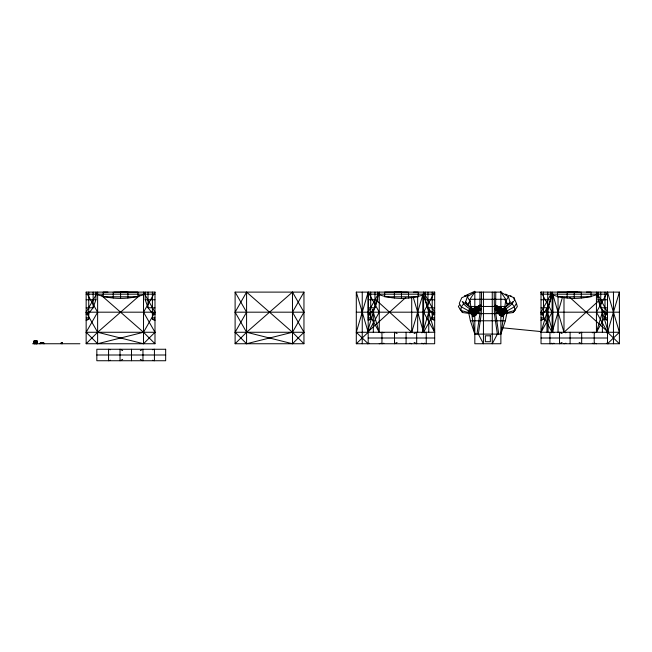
<?xml version="1.0" encoding="UTF-8"?>
<svg xmlns="http://www.w3.org/2000/svg" width="652" height="652" viewBox="0 0 652 652"><rect width="100%" height="100%" fill="white"/><g stroke="black" fill="none" stroke-linecap="round" stroke-linejoin="round"><path stroke-width="0.98" d="M476.971 334.101L479.921 313.62L479.945 292.112M481.494 292.112L481.298 313.62L478.348 334.101L483.434 343.743L483.434 292.112M472.733 309.04L472.439 308.714C472.912 309.839 471.624 317.899 474.33 316.179L474.354 314.345L471.918 311.884L468.821 310.678L469.668 309.178C472.936 307.475 476.718 310.491 479.994 308.567L480.842 309.072L480.646 309.594L477.044 311.566L478.812 312.112L478.511 312.642L477.875 313.172L476.033 312.789L475.626 311.322L479.595 309.904L480.508 308.763L478.927 309.26M61.427 342.944L61.435 343.433L61.532 342.952M495.764 292.112L495.667 305.56M61.785 343.384L61.63 342.577L61.329 343.139L61.858 343.245L61.883 342.707L61.378 343.05L61.785 343.384L62.062 342.854L61.549 342.724L61.761 343.433L61.956 342.626M501.339 310.352L498.666 311.566L495.773 310.222L494.86 309.072L495.716 308.567L497.566 309.513L504.575 308.624L506.033 309.178L506.881 310.678L503.784 311.884L501.355 314.345L501.372 316.179C503.825 317.956 502.92 310.686 503.222 309.684M61.883 342.707L61.638 343.172M61.671 343.351C61.321 343.278 61.427 342.968 61.875 343.221M61.549 343.099L61.753 342.642M504.583 309.138L505.699 300.181M468.967 312.585L470.76 312.993L469.171 313.416L468.193 312.471L468.397 310.719L469.668 309.178L471.266 308.755L465.65 301.941L467.329 296.693L474.827 292.112L500.875 292.112L508.373 296.693L510.051 301.941L509.293 303.579M496.775 309.26L495.202 308.763L496.107 309.904L499.554 311.045L500.271 311.917L499.676 312.789L497.826 313.172L496.889 312.112L497.721 311.615L502.831 310.947L503.784 311.884L502.562 316.114L501.787 316.676M502.073 316.75L502.472 315.356L506.62 312.259L506.881 310.678L502.831 310.947L497.191 312.642M500.875 334.101L504.069 313.62L506.84 313.62L505.333 320.792L500.875 334.101L474.827 334.101L470.377 320.792L468.869 313.62L471.641 313.62L474.827 334.101M503.931 314.288L506.62 312.259L503.784 311.884L498.161 312.854L497.533 312.324L497.721 311.615L498.381 312.365L500.174 312.667L499.44 314.826L500.027 315.283C502.602 309.081 510.524 307.589 513.434 301.468L498.364 311.754M506.62 312.259L504.542 312.284L502.806 314.011L502.121 316.367L504.664 311.9M498.617 309.513L499.147 307.369L495.512 305.234L494.566 305.78L498.087 309.105L499 308.029L503.531 308.657L504.461 312.235L495.716 308.567L495.064 309.594M502.806 315.038L502.562 316.114L502.064 315.707L501.372 316.179M477.566 309.301L471.241 312.235L472.17 308.657L476.107 309.341M370.703 292.112L370.703 319.244L368.209 320.597L368.209 292.112L368.184 343.743L356.302 332.267L368.184 292.112L379.26 312.186L368.184 332.267L356.302 343.743L356.302 292.112L434.705 292.112L434.672 343.743L356.302 343.743M367.948 330.352L376.717 300.719M377.288 298.803L378.698 294.028M423.026 294.028L411.714 332.267L409.79 332.764M429.587 309.317L422.798 332.267L422.798 295.12M540.997 292.112L619.4 292.112L619.4 343.743L607.525 332.267L596.441 312.186L607.525 292.112L619.4 332.267L541.03 332.267L552.342 294.028M562.578 296.888L552.114 332.267L554.037 332.764M602.945 310.279L596.441 332.267L594.51 332.764M607.525 332.267L619.4 292.112M475.251 309.798L479.513 308.828L480.304 309.276L476.832 310.197L473.474 310.002L476.147 311.045L477.028 309.586L479.994 308.567L480.646 309.594M377.655 292.112L377.655 299.749L374.957 307.744L370.703 313.343L368.209 313.343M550.443 292.112L550.443 299.749L547.745 307.744L543.491 313.343L540.997 313.343M95.934 292.112L95.934 299.749L93.13 307.744L88.737 313.343L86.154 313.343M472.121 309.61L471.16 312.284L473.295 316.44L473.996 315.861L474.012 314.036L473.922 316.676M468.217 305.666L469.896 301.183L467.329 296.693M478.812 312.112L472.871 310.947L471.918 311.884L473.58 316.367L472.896 315.038L470.614 313.416L471.347 311.534M502.831 310.947L500.174 312.667L499.497 314.036L500.557 314.533L501.486 313.856L502.806 314.011L502.121 316.367L501.69 314.036L502.064 315.707L502.244 313.808L501.486 312.642L499.163 314.354L499.44 314.826M500.027 315.283L503.784 311.884L504.542 312.284L503.58 309.61M472.667 314.525L474.216 313.856L475.675 315.283L476.547 314.354C472.953 309.219 465.015 307.728 462.276 301.468L477.337 311.754M474.33 316.179L473.645 315.707L473.458 313.808L474.216 312.642L475.438 311.917L478.511 312.642M498.267 311.085L498.674 309.586L495.716 308.567L500.451 309.798M499.163 314.354L500.174 312.667M61.663 343.62L62.25 342.504L61.264 342.479L61.264 343.743M434.672 292.112L423.596 312.186L434.672 332.267L356.302 332.267M413.132 296.888L423.596 332.267L423.596 292.112L434.672 312.186L423.596 332.267L421.665 332.764M541.03 312.186L552.114 292.112L552.114 332.267L541.03 312.186L619.4 312.186M541.03 332.267L552.114 312.186L541.03 292.112L541.03 343.743L619.4 343.743M33.871 342.161L34.442 341.159L37.311 343.743L37.311 341.159L36.74 342.161L37.311 343.164L36.74 343.743L34.442 343.164L33.871 342.161L37.311 342.178L36.74 341.159L33.871 343.743L33.871 341.159L37.311 341.265M37.311 342.161L36.74 343.164L34.458 343.743L33.871 343.164L34.442 342.161L33.871 341.159M86.154 312.186L97.629 292.112L97.629 343.743L143.521 332.267L154.989 312.186L143.521 292.112L143.521 343.743L97.629 332.267L86.154 312.186L154.989 312.186M97.629 343.743L86.154 332.267L97.629 312.186L86.154 292.112L154.989 292.112L154.989 343.743L86.154 343.743L86.154 292.112M154.989 292.112L143.521 312.186L154.989 332.267L143.521 343.743M303.954 292.112L292.479 312.186L303.954 332.267L292.479 343.743L246.586 332.267L235.111 312.186L246.586 292.112L292.479 332.267L303.954 343.743L303.954 292.112L235.111 292.112L235.111 343.743L303.954 343.743M235.111 343.743L246.586 332.267L292.479 292.112L303.954 312.186L292.479 332.267L246.586 343.743L235.111 332.267L246.586 312.186L235.111 292.112M508.373 296.693L505.813 301.183L507.492 305.666M510.19 296.106L513.923 297.703L516.425 303.392L514.404 306.839L507.305 310.719L507.517 312.471L506.539 313.416L504.941 312.993M481.143 305.78L480.19 305.234L476.555 307.369L477.614 309.105L481.143 305.78L480.19 305.234L472.341 309.35M459.399 305.03L458.356 306.587L462.529 312.536L469.171 313.416M467.174 305.209L469.896 301.183M470.442 298.486L474.827 292.112M506.539 313.416L513.181 312.536L515.659 309.178M502.472 315.356L505.414 312.984M510.051 301.941L504.436 308.755L506.033 309.178L507.305 310.719M463.621 303.799L461.306 306.839L460.85 310.458L468.193 312.471M501.486 312.642L499.774 314.517L500.361 314.973M513.181 312.536L517.346 306.587L516.425 303.392M476.547 314.354L475.764 313.873L475.536 312.667L477.321 312.365L477.989 311.615L478.177 312.324L477.541 312.854L474.876 312.406L476.262 314.826M501.763 313.245L500.557 314.533L499.937 313.873L500.826 312.406L500.271 311.917M86.154 343.743L97.629 332.267L139.691 295.454M504.151 309.024L505.52 307.695M619.4 332.267L607.525 343.743L607.493 292.112M472.219 309.521L480.19 305.234L478.242 307.01M502.969 309.04L495.512 305.234L494.566 305.78M495.104 306.611L495.789 305.389L494.901 305.462L498.43 308.787L495.088 305.462M495.773 310.222L496.196 308.828L495.398 309.276L498.674 309.586L503.531 308.657L499.603 309.341M497.826 313.172L501.51 310.442M501.486 313.856L501.355 314.345M39.503 343.743L40.432 342.879L43.692 342.879L44.621 343.743M368.127 331.599L405.805 297.467M598.715 300.808L563.988 332.267L552.676 294.028M474.354 314.345L473.947 313.245L471.918 311.884L469.081 312.259L468.821 310.678L472.871 310.947L475.438 311.917M475.341 314.973L476.204 314.036L475.536 312.667M471.241 312.235L471.127 308.624L476.702 308.029L480.801 305.462L477.28 308.787L479.913 305.389L480.614 305.462M476.832 310.197L477.101 310.776L479.994 308.567L478.136 309.513M498.112 307.605L498.78 307.19L502.741 308.828L499.44 309.374M540.997 320.597L543.491 319.244L543.491 292.112M33.871 342.585L34.002 341.159M86.154 320.597L88.737 319.244L88.737 292.112M397.068 342.414L394.509 343.743L394.509 332.267L397.068 333.588M414.118 333.588L416.669 332.267L416.669 343.743L414.118 342.414M562.065 342.414L559.514 343.743L559.514 332.267L562.065 333.588M579.115 333.588L581.674 332.267L581.674 343.743L579.115 342.414M122.666 359.407L120.017 360.735L120.017 349.26L122.666 350.58M140.319 350.58L142.967 349.26L142.967 360.735L140.319 359.407M467.378 295.307L461.787 297.703L459.277 303.392L461.306 306.839L468.397 310.719M425.259 294.174C410.32 299.798 392.602 299.798 377.655 294.174M598.047 294.174C583.108 299.798 565.39 299.798 550.443 294.174M61.329 343.139L61.964 342.805L61.687 343.327M145.209 294.174C129.683 299.798 111.459 299.798 95.934 294.174M36.822 341.265L34.36 341.265M479.261 309.578L480.842 309.072M496.889 312.112L498.666 311.566M507.517 312.471L514.852 310.458L514.404 306.839L512.081 303.799M500.076 311.322L497.533 312.324L497.223 311.795L499.554 311.045L498.87 310.197L496.359 309.382L498.609 310.776M479.937 310.222L479.35 309.382L477.028 309.586L472.17 308.657L476.661 307.85M367.386 343.743L369.317 343.237M379.26 343.743L381.192 343.237M383.881 343.237L381.958 343.743L381.958 332.267L383.881 332.764M424.33 332.764L426.253 332.267L426.253 343.743L424.33 343.237M551.853 343.237L549.929 343.743L549.929 332.267L551.853 332.764M592.301 332.764L594.225 332.267L594.225 343.743L592.301 343.237M552.114 343.743L554.037 343.237M563.988 343.743L565.92 343.237M606.393 332.764L608.316 332.267L569.897 297.467M110.473 360.254L108.566 360.735L108.566 349.26L110.473 349.733M152.511 349.733L154.426 349.26L154.426 360.735L152.511 360.254M503.181 309.798L506.033 309.178M468.234 295.323L464.468 296.073L474.827 291.265L474.827 309.138M498.87 310.197L501.388 310.05M35.721 341.159C33.122 341.461 37.93 340.857 35.591 341.452M107.947 292.104L103.212 292.112L103.212 296.799L137.931 296.799L137.931 292.112L114.279 292.096M126.871 292.096L120.571 292.104L120.571 297.972M407.541 292.096L384.688 292.112L384.688 296.799L418.225 296.799L418.225 292.112L413.653 292.104M586.441 292.104L591.014 292.112L591.014 296.799L557.476 296.799L557.476 292.112L580.329 292.096M568.161 292.096L577.631 292.096M86.154 294.174L154.989 294.174M368.209 294.174L434.705 294.174M540.997 294.174L607.493 294.174M86.227 299.749L95.934 299.749M145.209 292.112L145.209 299.749L154.915 299.749M368.282 299.749L377.655 299.749M425.259 292.112L425.259 299.749L434.631 299.749M541.07 299.749L550.443 299.749M598.047 292.112L598.047 299.749L607.419 299.749M469.114 306.456L479.171 306.456M480.035 306.456L495.667 306.456L495.781 313.62L498.731 334.101M496.539 306.456L506.596 306.456M86.227 307.85L93.13 307.744L93.13 292.112M154.915 307.85L148.012 307.744L145.209 299.749M368.282 307.85L374.957 307.744L374.957 292.112M434.631 307.85L427.965 307.744L425.259 299.749M541.07 307.85L547.745 307.744L547.745 292.112M607.419 307.85L600.753 307.744L598.047 299.749M235.111 312.186L303.954 312.186M356.302 312.186L434.672 312.186M86.154 312.528L89.373 312.528M151.769 312.528L154.989 312.528M368.209 312.528L371.322 312.528M431.591 312.528L434.705 312.528M540.997 312.528L544.11 312.528M604.38 312.528L607.493 312.528M154.989 313.343L152.413 313.343L148.012 307.744L148.012 292.112M434.705 313.343L432.211 313.343L427.965 307.744L427.965 292.112M607.493 313.343L604.999 313.343L600.753 307.744L600.753 292.112M475.846 313.62L499.856 313.62M86.154 314.443L88.737 314.443M152.413 314.443L154.989 314.443M368.209 314.443L370.703 314.443M432.211 314.443L434.705 314.443M540.997 314.443L543.491 314.443M604.999 314.443L607.493 314.443M86.227 317.842L88.737 317.842M152.413 317.842L154.915 317.842M368.282 317.842L370.703 317.842M432.211 317.842L434.631 317.842M541.07 317.842L543.491 317.842M604.999 317.842L607.419 317.842M86.227 319.244L88.737 319.244M152.413 292.112L152.413 319.244L154.915 319.244M368.282 319.244L370.703 319.244M432.211 292.112L432.211 319.244L434.631 319.244M541.07 319.244L543.491 319.244M604.999 292.112L604.999 319.244L607.419 319.244M470.377 320.792L505.333 320.792M86.154 332.267L154.989 332.267M235.111 332.267L303.954 332.267M368.184 338.005L434.672 338.005M541.03 338.005L607.525 338.005M33.871 341.542L34.36 341.542L33.871 342.276M34.442 341.159L34.442 343.743L34.458 343.164L36.748 343.743L36.74 341.159L37.311 341.542M33.871 341.95L34.222 341.159M37.311 341.95L36.822 341.542M37.311 342.276L36.96 341.159M37.18 341.159L37.311 342.512M33.871 343.164L37.311 343.164M33.871 343.457L37.311 343.457M39.813 343.457L40.432 343.457M43.692 343.457L44.312 343.457M32.6 343.743L79.911 343.743M96.83 354.998L165.665 354.998M395.373 292.096L401.461 292.104L401.461 297.972M472.896 315.038L469.081 312.259L471.918 311.884L474.216 312.642L475.764 313.873L475.153 314.533L475.927 314.517L472.871 310.947M502.244 327.785L541.087 331.583M472.961 308.828L476.262 309.374M508.405 295.511L511.233 296.073M469.668 309.178L472.521 309.798M565.92 332.764L563.988 332.267L563.988 297.133M606.393 343.237L608.316 343.743M594.51 343.237L596.441 343.743M381.192 332.764L379.26 332.267L368.184 312.186L379.26 292.112L379.26 332.267L372.479 309.317M421.665 343.237L423.596 343.743M409.79 343.237L411.714 343.743M499.041 307.85L502.741 308.828M475.626 311.322L478.177 312.324L478.478 311.795L476.147 311.045L477.989 311.615L476.702 311.248M505.536 294.109L507.395 294.908M152.413 319.244L154.989 320.597M61.973 343.025L61.516 342.789L61.907 343.148M604.999 319.244L607.493 320.597M432.211 319.244L434.705 320.597M495.512 305.234L499.147 307.369L495.756 305.829L499 308.029M469.081 312.259L473.23 315.356L473.629 316.75M477.59 307.605L476.555 307.369L479.945 305.829L480.606 306.611M473.474 310.002L477.875 313.172M101.451 295.454L143.521 332.267L154.989 343.743M376.995 300.808L411.714 332.267L411.714 297.133M61.997 342.985L61.622 342.593M470.182 307.695L471.559 309.024M474.216 313.856L475.675 315.283M472.896 314.011L473.148 316.114L473.645 315.707L472.896 314.011L471.037 311.9M473.947 313.245L475.153 314.533L474.216 312.642M470.288 312.984L470.614 313.416M460.043 309.178L462.529 312.536M500.875 292.112L505.813 299.284L469.896 299.284L471.127 309.138M504.713 299.586L507.989 304.402M465.65 301.941L466.791 304.394M502.806 314.011L503.042 314.525M504.363 311.534L505.088 313.416M597.004 294.028L598.137 297.85M598.699 299.757L608.039 331.314M541.03 292.112L541.592 294.028M546.123 309.317L552.904 332.267L552.904 294.117M423.36 294.028L434.672 332.267M356.302 292.112L368.184 332.267M476.702 308.029L477.085 309.513M513.923 297.703L514.412 300.694M494.208 292.112L494.403 313.62L497.362 334.101L492.268 343.743L492.268 292.112M613.459 292.112L613.459 343.743M602.383 309.178L602.383 332.267M581.323 292.112L581.323 297.972M574.249 292.112L574.249 297.972M570.101 332.267L570.101 343.743M567.167 292.112L567.167 297.972M558.047 296.13L558.047 332.267M548.055 305.16L548.055 332.267M546.971 308.176L546.971 332.267M500.875 291.265L500.875 309.138M500.875 313.62L500.875 343.743L474.827 343.743L474.827 314.517M428.739 308.176L428.739 332.267M417.655 296.13L417.655 332.267M408.535 292.112L408.535 297.972M406.082 332.267L406.082 343.743M394.378 292.112L394.378 297.972M373.327 309.178L373.327 332.267M362.243 292.112L362.243 343.743M292.479 292.112L292.479 343.743M246.586 292.112L246.586 343.743M131.492 349.26L131.492 360.735M127.898 292.112L127.898 297.972M113.244 292.112L113.244 297.972M62.29 342.479L62.29 343.743M43.692 342.879L43.692 343.743M40.432 342.879L40.432 343.743M35.607 343.164L35.607 343.743M607.525 312.186L596.441 332.267L596.441 292.112L607.525 312.186M36.178 343.164L35.029 343.743L35.029 343.164L36.178 343.743L36.178 343.164M490.345 335.804L485.357 335.804L485.357 341.721L490.345 341.721L490.345 335.804M42.241 342.707L41.109 343.058L42.241 342.707M165.665 349.26L96.83 349.26L96.83 360.735L165.665 360.735L165.665 349.26"/></g></svg>
